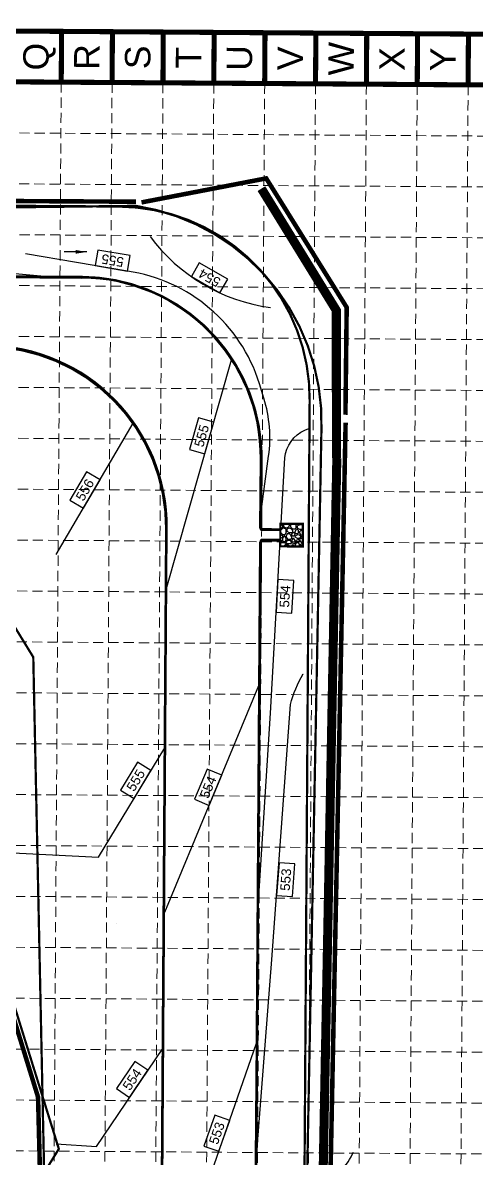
# Model space of a CAD drawing. Extents: x 4777 to 5688, y 3634 to 5082.
# Drawn here: x 5175 to 5376, y 4580 to 5082 of the extents above; entities that cross this region are included whole.
import ezdxf
from ezdxf.enums import TextEntityAlignment as Align

# ---------------------------------------------------------------- set-up
doc = ezdxf.new("R2010")
doc.units = 0
doc.header["$LTSCALE"] = 0.4
doc.header["$MEASUREMENT"] = 0
doc.linetypes.add('HIDDEN', pattern=[0.375, 0.25, -0.125])
for name, color, linetype in [('BASE', 7, 'CONTINUOUS'), ('DATXT', 7, 'CONTINUOUS'), ('FLOW', 7, 'CONTINUOUS'), ('GRID', 254, 'HIDDEN'), ('LIMITS OF DISTURBANCE', 1, 'HIDDEN'), ('PAVHX2', 8, 'CONTINUOUS'), ('PCONT', 3, 'CONTINUOUS'), ('PCURB', 6, 'CONTINUOUS'), ('RIPRAP', 2, 'CONTINUOUS'), ('SILT FENCE', 200, 'CONTINUOUS')]:
    doc.layers.add(name, color=color, linetype=linetype)
doc.styles.get("Standard").update_dxf_attribs({"font": 'ARIAL.TTF'})
doc.styles.add('TEXT100', font='simplex.shx', dxfattribs={"height": 3.52})
doc.dimstyles.get("Standard").update_dxf_attribs({"dimtxt": 0.18, "dimasz": 0.18, "dimexe": 0.18, "dimexo": 0.0625, "dimgap": 0.09, "dimtad": 0, "dimtih": 1, "dimtoh": 1, "dimdec": 4, "dimzin": 0, "dimdsep": 46, "dimtxsty": 'Standard', "dimcen": 0.09, "dimadec": 0, "dimazin": 0, "dimtfac": 1, "dimtdec": 4, "dimtofl": 0, "dimtmove": 0, "dimatfit": 3, "dimfxl": 0, "dimtolj": 1, "dimtzin": 0, "dimarcsym": 0})

msp = doc.modelspace()

# ---------------------------------------------------------------- hatches: boundary and pattern name
at = {"layer": 'RIPRAP'}
h = msp.add_hatch(dxfattribs=at)
h.set_pattern_fill('AGGREGAT', color=1, scale=10, style=0)
h.set_pattern_definition([(89.619, (5320.149, 4041.808), (-9.93329, 10.06627), [1, -1.5, 0.5, -1.5, 0.5, -5]), (89.619, (5319.182, 4046.815), (-9.93329, 10.06627), [0.5, -9.5]), (89.619, (5318.662, 4043.818), (-9.93329, 10.06627), [0.5, -1, 0.5, -8]), (89.619, (5318.196, 4048.821), (-9.93329, 10.06627), [1, -9]), (89.619, (5317.702, 4049.825), (-9.93329, 10.06627), [0.5, -9.5]), (89.619, (5316.682, 4046.831), (-9.93329, 10.06627), [1, -9]), (89.619, (5316.149, 4041.835), (-9.93329, 10.06627), [0.5, -1, 0.5, -2.5, 1.5, -4]), (89.619, (5315.196, 4048.841), (-9.93329, 10.06627), [1, -9]), (89.619, (5314.656, 4042.845), (-9.93329, 10.06627), [1, -0.5, 0.5, -4, 0.5, -3.5]), (89.619, (5314.152, 4042.348), (-9.93329, 10.06627), [0.5, -9.5]), (89.619, (5313.676, 4045.851), (-9.93329, 10.06627), [0.5, -0.5, 0.5, -8.5]), (89.619, (5313.166, 4044.355), (-9.93329, 10.06627), [0.5, -9.5]), (89.619, (5312.709, 4050.858), (-9.93329, 10.06627), [0.5, -9.5]), (89.619, (5312.179, 4046.361), (-9.93329, 10.06627), [0.5, -4, 0.5, -5]), (89.619, (5311.679, 4046.365), (-9.93329, 10.06627), [1, -9]), (89.619, (5311.192, 4048.368), (-9.93329, 10.06627), [1, -9]), (89.619, (5310.652, 4042.371), (-9.93329, 10.06627), [0.5, -6, 1, -2.5]), (179.619, (5315.649, 4041.838), (-10.06627, -9.93329), [2, -2, 1, -5]), (179.619, (5315.652, 4042.338), (-10.06627, -9.93329), [0.5, -3.5, 1, -5]), (179.619, (5318.156, 4042.821), (-10.06627, -9.93329), [1.5, -8.5]), (179.619, (5318.159, 4043.321), (-10.06627, -9.93329), [1, -9]), (179.619, (5319.662, 4043.811), (-10.06627, -9.93329), [0.5, -6, 0.5, -0.5, 1, -1.5]), (179.619, (5319.669, 4044.811), (-10.06627, -9.93329), [0.5, -3.5, 0.5, -5.5]), (179.619, (5315.672, 4045.338), (-10.06627, -9.93329), [1, -1.5, 0.5, -0.5, 1, -5.5]), (179.619, (5317.676, 4045.825), (-10.06627, -9.93329), [1, -5.5, 0.5, -3]), (179.619, (5319.679, 4046.311), (-10.06627, -9.93329), [0.5, -0.5, 1, -8]), (179.619, (5313.186, 4047.355), (-10.06627, -9.93329), [0.5, -9.5]), (179.619, (5313.189, 4047.854), (-10.06627, -9.93329), [1, -1, 0.5, -0.5, 1, -6]), (179.619, (5317.692, 4048.325), (-10.06627, -9.93329), [0.5, -0.5, 0.5, -1, 0.5, -7]), (179.619, (5314.202, 4049.848), (-10.06627, -9.93329), [2, -8]), (179.619, (5315.206, 4050.341), (-10.06627, -9.93329), [2, -1.5, 1, -5.5]), (179.619, (5319.209, 4050.815), (-10.06627, -9.93329), [0.5, -1.5, 1, -7]), (179.619, (5318.212, 4051.321), (-10.06627, -9.93329), [1.5, -8.5]), (134.619, (5320.1755, 4045.808), (-9.99978, 0.06649), [0.7071, -13.43504]), (134.619, (5319.712, 4051.311), (-9.99978, 0.06649), [0.7071, -12.020836, 0.7071, -0.7071]), (134.619, (5319.169, 4044.815), (-9.99978, 0.06649), [0.7071, -5.6568, 0.7071, -7.071136]), (134.619, (5319.1855, 4047.3146), (-9.99978, 0.06649), [0.7071, -11.313736, 0.7071, -1.4142]), (134.619, (5319.189, 4047.8146), (-9.99978, 0.06649), [1.4142, -5.6568, 1.4142, -5.656936]), (134.619, (5318.172, 4045.321), (-9.99978, 0.06649), [0.707, -6.364, 0.707, -0.707, 0.707, -4.950136]), (134.619, (5317.7055, 4050.3245), (-9.99978, 0.06649), [0.7071, -0.7071, 0.7071, -12.020836]), (134.619, (5317.159, 4043.328), (-9.99978, 0.06649), [0.7071, -8.4852, 0.7071, -4.242736]), (134.619, (5316.212, 4051.3345), (-9.99978, 0.06649), [0.707, -0.707, 0.707, -2.8284, 0.707, -8.485736]), (134.619, (5314.672, 4045.3446), (-9.99978, 0.06649), [0.7071, -13.43504]), (134.619, (5314.156, 4042.848), (-9.99978, 0.06649), [1.41421, -12.72793]), (134.619, (5313.149, 4041.8546), (-9.99978, 0.06649), [0.7071, -0.7071, 0.7071, -12.020836]), (134.619, (5311.686, 4047.3645), (-9.99978, 0.06649), [0.7071, -13.43504]), (134.619, (5310.7056, 4050.371), (-9.99978, 0.06649), [0.7071, -13.43504]), (224.619, (5319.179, 4046.3146), (-9.99978, 0.06649), [0.7071, -13.43504]), (224.619, (5319.182, 4046.8146), (-9.99978, 0.06649), [0.7071, -13.43504]), (224.619, (5318.662, 4043.818), (-9.99978, 0.06649), [0.7071, -2.8284, 1.4142, -9.192436]), (224.619, (5318.649, 4041.818), (-9.99978, 0.06649), [0.7071, -13.43504]), (224.619, (5317.192, 4048.328), (-9.99978, 0.06649), [0.7071, -5.656854, 0.7071, -7.07108]), (224.619, (5317.1955, 4048.828), (-9.99978, 0.06649), [0.707, -4.243, 0.707, -4.242, 0.707, -3.536136]), (224.619, (5316.6556, 4042.831), (-9.99978, 0.06649), [0.7071, -13.43504]), (224.619, (5316.209, 4050.8345), (-9.99978, 0.06649), [1.414, -3.5355, 0.707, -0.707, 0.707, -7.071636]), (224.619, (5314.666, 4044.3446), (-9.99978, 0.06649), [0.7071, -13.43504]), (224.619, (5314.692, 4048.3445), (-9.99978, 0.06649), [1.41421, -12.72793]), (224.619, (5314.6956, 4048.8445), (-9.99978, 0.06649), [0.7071, -13.43504]), (224.619, (5313.676, 4045.851), (-9.99978, 0.06649), [0.7071, -13.43504]), (224.619, (5312.156, 4042.861), (-9.99978, 0.06649), [0.7071, -13.43504]), (224.619, (5312.209, 4050.861), (-9.99978, 0.06649), [0.7071, -13.43504]), (116.1841, (5320.1556, 4042.808), (0.066492, 9.99978), [1.118, -21.24268]), (116.1841, (5319.149, 4041.8147), (0.066492, 9.99978), [1.118, -21.24268]), (116.1841, (5318.649, 4041.818), (0.066492, 9.99978), [1.118, -21.24268]), (116.1841, (5318.6656, 4044.318), (0.066492, 9.99978), [1.118, -21.24268]), (116.1841, (5316.6623, 4043.8313), (0.066492, 9.99978), [1.118, -21.24268]), (116.1841, (5316.1623, 4043.8346), (0.066492, 9.99978), [1.118, -21.24268]), (116.1841, (5314.1756, 4045.848), (0.066492, 9.99978), [1.118, -21.24268]), (116.1841, (5313.679, 4046.351), (0.066492, 9.99978), [1.118, -21.24268]), (116.1841, (5312.6524, 4042.358), (0.066492, 9.99978), [1.118, -21.24268]), (116.1841, (5312.6724, 4045.358), (0.066492, 9.99978), [1.118, -21.24268]), (153.054, (5320.2054, 4050.308), (-9.99978, 0.066492), [1.118, -21.24268]), (153.054, (5318.689, 4047.818), (-9.99978, 0.066492), [1.118, -21.24268]), (153.054, (5317.679, 4046.3246), (-9.99978, 0.066492), [1.118, -21.24268]), (153.054, (5316.189, 4047.8345), (-9.99978, 0.066492), [1.118, -21.24268]), (153.054, (5316.192, 4048.3345), (-9.99978, 0.066492), [1.118, -21.24268]), (153.054, (5314.669, 4044.8446), (-9.99978, 0.066492), [1.118, -21.24268]), (153.054, (5314.1623, 4043.848), (-9.99978, 0.066492), [1.118, -21.24268]), (153.054, (5312.189, 4047.861), (-9.99978, 0.066492), [1.118, -21.24268]), (153.054, (5311.1624, 4043.868), (-9.99978, 0.066492), [1.118, -21.24268]), (206.1841, (5314.1524, 4042.348), (-9.99978, 0.066492), [1.118, -21.24268]), (206.1841, (5314.1923, 4048.348), (-9.99978, 0.066492), [1.118, -21.24268]), (206.1841, (5313.649, 4041.8513), (-9.99978, 0.066492), [1.118, -21.24268]), (206.1841, (5312.2023, 4049.861), (-9.99978, 0.066492), [1.118, -21.24268]), (206.1841, (5311.659, 4043.3646), (-9.99978, 0.066492), [1.118, -21.24268]), (206.1841, (5311.1724, 4045.368), (-9.99978, 0.066492), [1.118, -21.24268]), (243.054, (5320.1755, 4045.808), (-0.066492, -9.99978), [1.118, -21.24268]), (243.054, (5319.1622, 4043.8147), (-0.066492, -9.99978), [1.118, -21.24268]), (243.054, (5318.709, 4050.818), (-0.066492, -9.99978), [1.118, -21.24268]), (243.054, (5317.702, 4049.8245), (-0.066492, -9.99978), [1.118, -21.24268]), (243.054, (5316.6756, 4045.8313), (-0.066492, -9.99978), [1.118, -21.24268]), (243.054, (5316.159, 4043.3346), (-0.066492, -9.99978), [1.118, -21.24268]), (243.054, (5316.179, 4046.3346), (-0.066492, -9.99978), [1.118, -21.24268]), (243.054, (5315.169, 4044.8413), (-0.066492, -9.99978), [1.118, -21.24268]), (243.054, (5312.669, 4044.858), (-0.066492, -9.99978), [1.118, -21.24268]), (243.054, (5310.649, 4041.8712), (-0.066492, -9.99978), [1.118, -21.24268]), (243.054, (5310.689, 4047.871), (-0.066492, -9.99978), [1.118, -21.24268]), (243.054, (5310.6957, 4048.871), (-0.066492, -9.99978), [1.118, -21.24268])])
h.paths.add_polyline_path([(5298.95, 4850.42), (5299.02, 4860.42), (5289.02, 4860.48), (5288.95, 4850.48)])

# ---------------------------------------------------------------- linework, layer by layer
at = {"layer": 'BASE', "color": 9}
msp.add_line((4809.6, 5058.16), (5664.58, 5052.47), dxfattribs=at)
at = {"layer": 'BASE', "const_width": 2.25}
for points in [[(5677.65, 3634.86), (5687.23, 5074.82), (4787.25, 5080.81), (4777.67, 3640.84)], [(5655.31, 3657.46), (5664.62, 5052.54), (4809.59, 5058.19), (4800.29, 3663.42)]]:
    msp.add_lwpolyline(points, close=True, dxfattribs=at)
for points in [[(5192.24, 5078.12), (5192.09, 5055.62)], [(5214.74, 5077.97), (5214.59, 5055.47)], [(5237.24, 5077.82), (5237.09, 5055.32)], [(5259.74, 5077.67), (5259.59, 5055.17)], [(5282.24, 5077.52), (5282.09, 5055.02)], [(5304.74, 5077.37), (5304.59, 5054.87)], [(5327.24, 5077.22), (5327.09, 5054.72)], [(5349.74, 5077.07), (5349.59, 5054.57)], [(5372.24, 5076.92), (5372.09, 5054.42)]]:
    msp.add_lwpolyline(points, dxfattribs=at)
at = {"layer": 'DATXT', "const_width": 1}
msp.add_lwpolyline([(5037.94, 3953.91), (5041.67, 4537.12), (5134.9, 4535.82), (5185.31, 4536.31), (5179.72, 4801.5), (5163.48, 4827.99), (5165.01, 4910.24), (5140.5, 4929.53), (4950.63, 4931.26), (4923.64, 4997.44), (5225, 5000.98, -0.379231), (5307.21, 4902.45), (5298.91, 4469.81), (5363.78, 4359.15), (5311.45, 4149.38), (5314.98, 4011.52), (5248.41, 3755.73), (5210, 3771.53), (5260.53, 3953.07)], format="xyb", close=True, dxfattribs=at)
at = {"layer": 'GRID', "color": 252, "linetype": 'HIDDEN', "lineweight": 0, "ltscale": 45}
for p, q in [((5182.81, 3660.65), (5192.09, 5055.62)), ((5205.31, 3660.5), (5214.59, 5055.47)), ((5227.81, 3660.35), (5237.09, 5055.32)), ((5250.31, 3660.2), (5259.59, 5055.17)), ((5272.81, 3660.05), (5282.09, 5055.02)), ((5295.31, 3659.9), (5304.59, 5054.87)), ((5317.81, 3659.75), (5327.09, 5054.72)), ((5340.31, 3659.6), (5349.59, 5054.57)), ((5362.81, 3659.45), (5372.09, 5054.42)), ((4809.08, 5035.62), (5597.03, 5030.38)), ((4808.93, 5013.12), (5596.88, 5007.88)), ((4809.15, 4990.66), (5596.73, 4985.42)), ((4809, 4968.16), (5596.58, 4962.92)), ((4808.85, 4945.66), (5596.43, 4940.42)), ((4808.7, 4923.16), (5596.28, 4917.93)), ((4808.55, 4900.66), (5596.13, 4895.43)), ((4808.4, 4878.16), (5595.98, 4872.93)), ((4808.25, 4855.66), (5595.83, 4850.43)), ((4808.1, 4833.16), (5595.68, 4827.93)), ((4807.95, 4810.66), (5595.53, 4805.43)), ((4807.8, 4788.17), (5595.39, 4782.93)), ((4807.65, 4765.67), (5595.24, 4760.43)), ((4807.5, 4743.17), (5595.09, 4737.93)), ((4807.35, 4720.67), (5594.94, 4715.43)), ((4807.2, 4698.17), (5594.79, 4692.93)), ((4807.06, 4675.67), (5594.64, 4670.43)), ((4806.91, 4653.17), (5594.49, 4647.93)), ((4806.76, 4630.67), (5594.34, 4625.43)), ((4806.61, 4608.17), (5594.19, 4602.93)), ((4806.46, 4585.67), (5594.04, 4580.43))]:
    msp.add_line(p, q, dxfattribs=at)
at = {"layer": 'LIMITS OF DISTURBANCE', "ltscale": 100, "const_width": 2}
for points in [[(5317.82, 4908.61), (5318.37, 4956.12), (5282.77, 5013.13), (5227.61, 5002.51)], [(5317.9, 4905.17), (5309.2, 4472.74)]]:
    msp.add_lwpolyline(points, dxfattribs=at)
msp.add_lwpolyline([(5182.67, 4574.22), (5181.83, 4607.02), (5148.74, 4714.19), (5137.24, 4806.74), (5137.42, 4823.32), (5141.44, 4827.46), (5161.63, 4827.12), (5163.12, 4908.32), (5142.46, 4908.61), (5138.34, 4912.92), (5138.64, 4927.65), (4952.26, 4929.36), (4952.18, 4915.73, -0.375718), (4948.12, 4911.4), (4938.17, 4911.44, -0.409583), (4933.96, 4915.94), (4934.06, 4921.15), (4936.88, 4933.97, 0.156133), (4934.84, 4963.65), (4919.02, 4995.53), (4921.57, 4999.49), (4997.51, 5000.51), (5048.49, 5003.8), (5225.22, 5002.81)], format="xyb", dxfattribs=at)
at = {"layer": 'PAVHX2', "color": 7, "const_width": 1, "elevation": 558.44}
for points in [[(5298.52, 4394.1), (5301.99, 4915.13, 0.414214), (5217.55, 5000.69), (5048.58, 5001.82), (4922.34, 4993.04, 0.246553), (4963.82, 4970.95), (5201.24, 4969.57, -0.414214), (5280.71, 4889.04), (5280.5, 4858.54, 0.420732), (5281, 4858.04), (5289, 4857.98), (5289.02, 4860.48), (5299.02, 4860.42), (5298.95, 4850.42), (5288.95, 4850.48), (5288.97, 4852.98), (5280.97, 4853.04, 0.414214), (5280.46, 4852.54), (5278.06, 4566.84)], [(5145.05, 4509.64), (5191.03, 4584.12), (5150.37, 4714.9), (5139.19, 4807.04), (5139.29, 4822.6), (5142.21, 4825.54), (5164.28, 4825.25), (5165.01, 4910.24), (5143.13, 4910.41), (5140.27, 4913.42), (5140.5, 4929.53), (4950.63, 4931.26), (4950.49, 4915.85, -0.396785), (4947.88, 4913.13), (4938.17, 4913.22, -0.41464), (4935.69, 4915.74), (4935.74, 4920.91, -0.413068), (4955.37, 4940.2), (5159.03, 4938.85, -0.413132), (5238.5, 4858.32), (5236.56, 4567.12, -0.244698)]]:
    msp.add_lwpolyline(points, format="xyb", dxfattribs=at)
at = {"layer": 'PCONT', "color": 35}
for p, q in [((5238.83, 4832.47), (5267.37, 4932.88)), ((5189.86, 4846.86), (5223.9, 4904.92)), ((5237.87, 4688.7), (5279.54, 4788.98)), ((5216.76, 4683.94), (5216.76, 4683.94))]:
    msp.add_line(p, q, dxfattribs=at)
for points in [[(5189.34, 4969.37), (5067.64, 4980.46), (5109.23, 4986.73, 0.358275), (5113.48, 4991.44), (5113.58, 4993.68)], [(5280.55, 4865.9), (5283.85, 4890.3, 0.108318), (5281.77, 4915.91), (5279.78, 4922.38, 0.288105), (5221.37, 4972.15), (5176.35, 4979.73)], [(5279.41, 4693.43), (5284.62, 4776.71), (5291.01, 4889.56, -0.270263), (5299.86, 4901.82), (5301.62, 4902.6)], [(5108.36, 4426.48), (5164.32, 4426.11), (5211.43, 4466.11, 0.12851), (5230.46, 4492.79), (5278.49, 4630.86)]]:
    msp.add_lwpolyline(points, format="xyb", dxfattribs=at)
for points in [[(5222.53, 4979.05), (5208.23, 4981.46), (5207.07, 4974.56), (5221.37, 4972.15)], [(5265.74, 4968.57), (5253.16, 4975.79), (5249.67, 4969.72), (5262.25, 4962.5)], [(5255.58, 4891.41), (5259.55, 4905.35), (5252.81, 4907.27), (5248.85, 4893.32)], [(5201.91, 4867.41), (5209.25, 4879.92), (5203.21, 4883.46), (5195.87, 4870.95)], [(5294.14, 4820.92), (5294.96, 4835.4), (5287.97, 4835.8), (5287.15, 4821.32)], [(5224.29, 4739.06), (5231.8, 4751.46), (5225.81, 4755.09), (5218.3, 4742.69)], [(5257.51, 4735.96), (5263.08, 4749.35), (5256.61, 4752.04), (5251.05, 4738.65)], [(5222.3, 4606.85), (5230.42, 4618.87), (5224.62, 4622.79), (5216.5, 4610.77)], [(5261.82, 4583.06), (5266.62, 4596.74), (5260.02, 4599.06), (5255.22, 4585.37)]]:
    msp.add_lwpolyline(points, close=True, dxfattribs=at)
at = {"layer": 'PCONT', "color": 35, "elevation": -1112.44}
msp.add_lwpolyline([(5278.8, 4584.66), (5285.33, 4667.84), (5293.5, 4780.58, -0.063851), (5299.07, 4794.12), (5299.07, 4794.12)], format="xyb", dxfattribs=at)
at = {"layer": 'PCONT', "color": 35}
for points in [[(5153.08, 4715.86), (5208.53, 4713.06), (5237.86, 4761.46)], [(5189.85, 4586.4), (5207.68, 4585.23), (5236.97, 4628.57)]]:
    msp.add_lwpolyline(points, dxfattribs=at)
at = {"layer": 'PCONT', "color": 35, "elevation": -1112.44}
msp.add_lwpolyline([(5294.37, 4695.66), (5295.42, 4710.12), (5288.43, 4710.62), (5287.38, 4696.16)], close=True, dxfattribs=at)
at = {"layer": 'PCONT', "color": 35}
msp.add_arc((5295.43, 5035.09), 79.81, 216.6065, 262.2564, dxfattribs=at)
msp.add_spline([(5310.53, 4546.87, 1110.44), (5309.93, 4555.88, 1110.44), (5301.38, 4561.58, 1110.44), (5315.36, 4574.18, 1110.44), (5321.42, 4582.73, 1110.44)], degree=3, dxfattribs=at)
at = {"layer": 'PCURB', "color": 7}
for p, q in [((4963.09, 4971.15), (5201.24, 4969.57)), ((4963.09, 4970.65), (5201.24, 4969.07)), ((5280, 4858.54), (5280.21, 4889.04)), ((5280.5, 4858.54), (5280.71, 4889.04)), ((5236.56, 4567.12), (5238.5, 4858.32)), ((5237.06, 4567.12), (5239, 4858.31)), ((5289, 4857.98), (5281, 4858.04)), ((5289, 4857.48), (5281, 4857.54)), ((5288.97, 4852.98), (5289, 4857.98)), ((5275.52, 4109.79), (5280.46, 4852.54)), ((5278.06, 4566.84), (5279.96, 4852.54)), ((5288.97, 4853.48), (5280.97, 4853.54)), ((5288.97, 4852.98), (5280.97, 4853.04))]:
    msp.add_line(p, q, dxfattribs=at)
for centre, radius, start, end in [((5200.71, 4889.57), 80, 359.619, 89.619), ((5200.71, 4889.57), 79.5, 359.619, 89.619), ((5158.5, 4858.85), 80, 359.619, 89.619), ((5158.5, 4858.85), 80.5, 359.619, 89.619), ((5281, 4858.54), 1, 179.619, 269.619), ((5281, 4858.54), 0.5, 179.619, 269.619), ((5280.96, 4852.54), 1, 89.619, 179.619), ((5280.96, 4852.54), 0.5, 89.619, 179.619)]:
    msp.add_arc(centre, radius, start, end, dxfattribs=at)
at = {"layer": 'RIPRAP', "color": 1}
msp.add_lwpolyline([(5298.95, 4850.42), (5299.02, 4860.42), (5289.02, 4860.48), (5288.95, 4850.48)], close=True, dxfattribs=at)
at = {"layer": 'SILT FENCE', "ltscale": 50, "const_width": 4}
msp.add_lwpolyline([(5313.81, 4889.5), (5313.79, 4954.79), (5280.65, 5008.6)], dxfattribs=at)
at = {"layer": 'SILT FENCE', "const_width": 4}
msp.add_lwpolyline([(5319.7, 4154.08), (5371.53, 4359.87), (5306, 4471.77), (5314.01, 4889.48)], dxfattribs=at)

# ---------------------------------------------------------------- texts
at = {"layer": 'BASE'}
for s, p in [('Q', (5180.92, 5066.94)), ('R', (5203.41, 5066.79)), ('S', (5225.91, 5066.64)), ('T', (5248.41, 5066.49)), ('U', (5270.91, 5066.34)), ('V', (5293.41, 5066.19)), ('W', (5315.91, 5066.04)), ('X', (5338.41, 5065.89)), ('Y', (5360.91, 5065.74))]:
    msp.add_text(s, height=11.25, rotation=89.619, dxfattribs=at).set_placement(p, align=Align.MIDDLE_CENTER)
at = {"layer": 'PCONT', "color": 35}
for s, rotation, p in [('555', 170.4384, (5214.8, 4976.81)), ('554', 150.1436, (5257.7, 4969.15)), ('555', 74.1327, (5254.2, 4899.34)), ('556', 59.6181, (5202.56, 4875.43)), ('554', 86.7597, (5291.05, 4828.36)), ('555', 58.7919, (5225.05, 4747.07)), ('554', 67.4366, (5257.06, 4744)), ('553', 85.8537, (5291.4, 4703.14, -1112.44)), ('554', 55.9526, (5223.46, 4614.82)), ('553', 70.6761, (5260.92, 4591.06))]:
    msp.add_text(s, height=4.24, rotation=rotation, dxfattribs=at).set_placement(p, align=Align.MIDDLE_CENTER)

# ---------------------------------------------------------------- leaders
at = {"layer": 'FLOW'}
msp.add_leader([(5203.44, 4980.61), (5193.35, 4980.69)], dimstyle='Standard', override={"dimasz": 5, "dimtad": 1, "dimtih": 0, "dimtoh": 0, "dimdec": 1, "dimpost": "'", "dimtxsty": 'TEXT100', "dimcen": 0, "dimtdec": 0}, dxfattribs=at)

doc.saveas('drawing.dxf')
